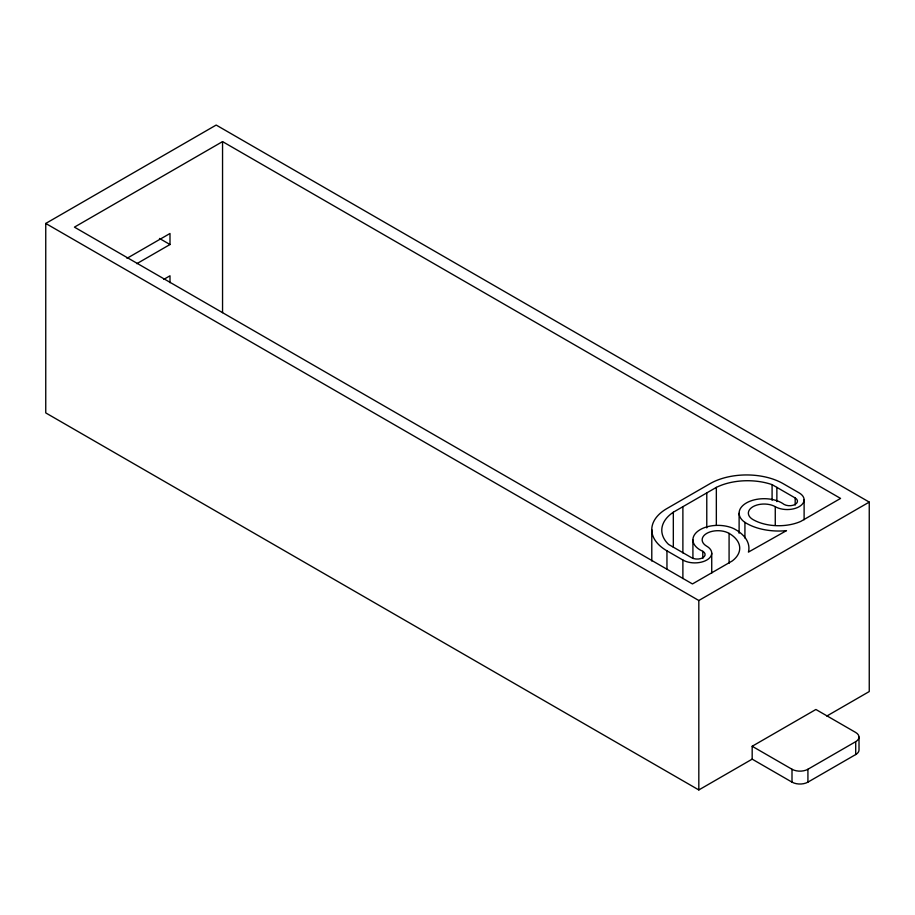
<?xml version="1.0" encoding="UTF-8"?>
<svg xmlns="http://www.w3.org/2000/svg" width="915" height="915" viewBox="0 0 915 915"><rect width="100%" height="100%" fill="white"/><g stroke="black" fill="none" stroke-linecap="round" stroke-linejoin="round"><path stroke-width="1.37" d="M859.013 737.067L859.013 749.945A11.266 6.508 0 0 1 855.708 754.543L807.922 782.131A11.266 6.508 0 0 1 792.001 782.131L752.176 759.141L698.82 789.942L45.75 412.905L45.75 223.454L216.18 125.058L869.25 502.095L869.25 691.546L826.805 716.045M222.551 141.608L74.424 227.137L692.449 583.942L732.263 560.952A36.36 20.999 0 0 0 729.083 533.365A15.772 9.104 0 0 0 706.78 533.365A15.772 9.104 0 0 0 706.78 546.244A16.893 9.756 0 0 1 706.78 560.037A16.893 9.756 0 0 1 682.887 560.037L666.955 550.841A51.812 29.909 0 0 1 666.955 508.534L709.971 483.703A51.812 29.909 0 0 1 783.24 483.703L799.161 492.899A16.893 9.756 0 0 1 799.161 506.693A16.893 9.756 0 0 1 775.268 506.693A15.772 9.104 0 0 0 752.976 506.693A15.772 9.104 0 0 0 752.976 519.571A36.36 20.999 0 0 0 800.762 521.413L840.576 498.423L222.551 141.608L222.551 312.656M126.991 258.316L169.996 233.485L169.996 244.522L136.815 263.68M163.854 279.338L169.996 275.792L169.996 282.689M795.181 497.966A7.88 4.552 0 0 1 795.181 504.394A7.88 4.552 0 0 1 784.029 504.394A25.014 14.434 0 0 0 748.539 501.843A25.014 14.434 0 0 0 744.924 522.385A45.556 26.306 0 0 0 786.488 530.643L748.424 552.1A45.556 26.306 0 0 0 733.933 528.71A25.014 14.434 0 0 0 698.362 530.814A25.014 14.434 0 0 0 702.8 551.299A7.88 4.552 0 0 1 702.8 557.738A7.88 4.552 0 0 1 691.649 557.738L668.545 544.402A47.935 27.679 0 0 1 673.326 512.217L716.342 487.386A47.935 27.679 0 0 1 772.088 484.63L795.181 497.966L795.181 505.08M45.75 223.454L698.82 600.503L869.25 502.095M752.176 759.141L752.176 746.263L815.894 709.48L855.708 732.469A11.266 6.508 0 0 1 855.708 741.665L855.708 754.543M752.176 746.263L792.001 769.252A11.266 6.508 0 0 0 807.922 769.252L855.708 741.665M159.484 238.449L169.996 244.522M807.922 769.252L807.922 782.131M804.113 499.796L804.113 519.743M792.001 769.252L792.001 782.131M776.869 487.386L776.869 501.626M775.268 506.693L775.268 525.21M772.088 484.63L772.088 500.299M744.924 522.385L744.924 538.054M739.114 513.315L739.114 533.251M729.083 533.365L729.083 563.274M716.342 487.386L716.342 525.199M711.733 553.14L711.733 573.076M706.78 492.899L706.78 527.909M702.8 551.299L702.8 558.425M698.82 600.503L698.82 789.942M692.918 539.953L692.918 558.47M682.887 506.693L682.887 552.912M682.887 560.037L682.887 578.554M673.326 512.217L673.326 547.227M666.955 550.841L666.955 569.359M651.789 529.693L651.789 561.021"/></g></svg>
